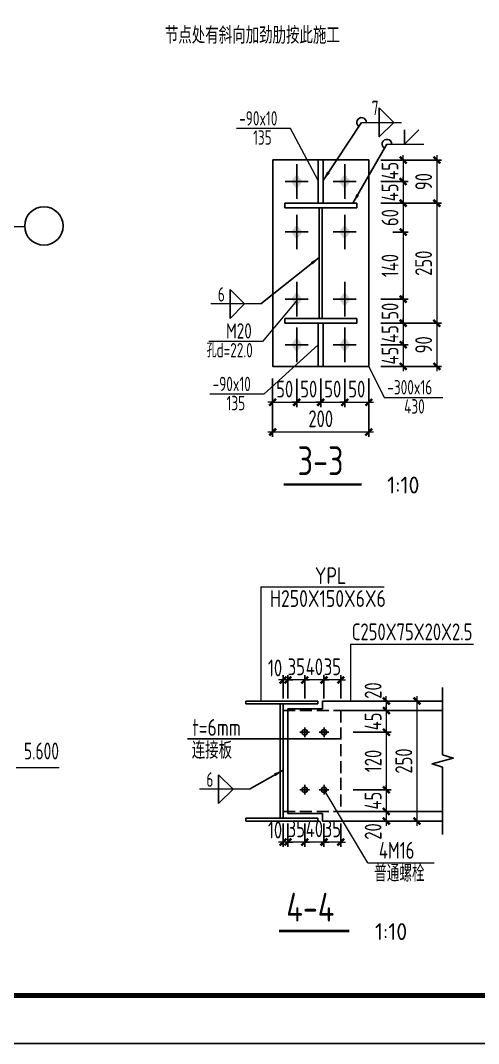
# Model space of a CAD drawing. Extents: x -2746917 to -971774, y -3334247 to -3250358.
# Drawn here: x -1844974 to -1835444, y -3316173 to -3294861 of the extents above; entities that cross this region are included whole.
import ezdxf
from ezdxf.enums import TextEntityAlignment as Align

# ---------------------------------------------------------------- set-up
doc = ezdxf.new("R2010")
doc.units = 0
doc.header["$LTSCALE"] = 1000
doc.header["$MEASUREMENT"] = 0
doc.header["$PDMODE"] = 35
doc.linetypes.add('DASH', pattern=[0.35, 0.25, -0.1])
doc.linetypes.add('DOTE', pattern=[2.42, 2, -0.2, 0.02, -0.2])
doc.layers.get('0').update_dxf_attribs({"linetype": 'CONTINUOUS'})
doc.layers.get('Defpoints').update_dxf_attribs({"linetype": 'CONTINUOUS'})
for name, color, linetype in [('10', 7, 'CONTINUOUS'), ('AXIS', 253, 'DOTE'), ('COLU', 7, 'CONTINUOUS'), ('DIM', 3, 'CONTINUOUS'), ('NUM', 7, 'CONTINUOUS'), ('PUB_TITLE', 4, 'CONTINUOUS'), ('TEXT', 7, 'CONTINUOUS'), ('THIN', 7, 'CONTINUOUS'), ('WELD', 7, 'CONTINUOUS')]:
    doc.layers.add(name, color=color, linetype=linetype)
doc.layers.add('BEAM', color=7, linetype='CONTINUOUS', lineweight=13)
doc.layers.add('yichutu', color=7, linetype='CONTINUOUS', true_color=0xffffff, plot=False)
doc.styles.add('TSSD_Dimension', font='tssdeng.shx', dxfattribs={"width": 0.75, "bigfont": 'Hztxt.shx'})
doc.styles.add('TSSD_Label', font='tssdeng.shx', dxfattribs={"width": 0.75, "bigfont": 'hztxt.shx'})
doc.styles.add('TSSD_Norm', font='tssdeng.shx', dxfattribs={"width": 0.75, "bigfont": 'hztxt.shx'})
doc.styles.add('TSSD_Rein', font='Tssdeng.shx', dxfattribs={"width": 0.75, "bigfont": 'hztxt.shx'})
doc.dimstyles.new('TSSD_10_100', dxfattribs={"dimtxt": 350, "dimasz": 100, "dimexe": 100, "dimexo": 250, "dimgap": 100, "dimtad": 1, "dimdec": 0, "dimlfac": 0.1, "dimzin": 0, "dimdsep": 46, "dimtxsty": 'TSSD_Dimension', "dimblk": 'ARCHTICK', "dimcen": 0, "dimdle": 100, "dimclrt": 7, "dimadec": 0, "dimazin": 0, "dimtfac": 1, "dimtdec": 0, "dimtix": 1, "dimtmove": 2, "dimatfit": 3, "dimldrblk": 'ARCHTICK', "dimfxl": 1, "dimtolj": 1, "dimtzin": 0, "dimlwd": 5, "dimarcsym": 0})
doc.dimstyles.new('TSSD_LEADER_STYLE_200.0', dxfattribs={"dimtxt": 700, "dimasz": 200, "dimexe": 200, "dimexo": 500, "dimgap": 0.09, "dimtad": 0, "dimtih": 1, "dimtoh": 1, "dimdec": 4, "dimzin": 0, "dimdsep": 46, "dimtxsty": 'Standard', "dimcen": 0.09, "dimdle": 200, "dimclrt": 7, "dimadec": 0, "dimazin": 0, "dimtfac": 1, "dimtdec": 4, "dimtofl": 0, "dimtmove": 0, "dimatfit": 3, "dimfxl": 1, "dimtolj": 1, "dimtzin": 0, "dimarcsym": 0})

# ---------------------------------------------------------------- blocks, each defined once
blk = doc.blocks.new('A$C5C7C78FF')
at = {"layer": '10', "color": 0}
blk.add_solid([(27, -141, -192), (-73, -11, -192), (127, -11, -192), (27, 119, -192)], dxfattribs=at)
at = {"layer": 'AXIS', "color": 0, "linetype": 'ByBlock'}
for p, q in [((27, -311, -192), (27, 289, -192)), ((227, -11, -192), (-173, -11, -192))]:
    blk.add_line(p, q, dxfattribs=at)
blk = doc.blocks.new('_ArchTick')
at = {"color": 0, "const_width": 0.5}
blk.add_lwpolyline([(-0.71, -0.71), (0.71, 0.71)], dxfattribs=at)
blk = doc.blocks.new('*D2849')
at = {"layer": 'Defpoints', "color": 0}
for p in [(-1837727, -3297768), (-1837727, -3298218), (-1837011, -3298218)]:
    blk.add_point(p, dxfattribs=at)
at = {"layer": 'DIM', "color": 0, "lineweight": -2}
for p, q in [((-1837477, -3297768), (-1836911, -3297768)), ((-1837477, -3298218), (-1836911, -3298218))]:
    blk.add_line(p, q, dxfattribs=at)
at = {"layer": 'DIM', "color": 0, "lineweight": 5}
for p, q in [((-1837011, -3297768), (-1837011, -3297668)), ((-1837011, -3297768), (-1837011, -3298218)), ((-1837011, -3298218), (-1837011, -3298318))]:
    blk.add_line(p, q, dxfattribs=at)
at = {"layer": 'DIM', "color": 0, "lineweight": 5, "xscale": 100, "yscale": 100, "zscale": 100}
for p, rotation in [((-1837011, -3297768), 270), ((-1837011, -3298218), 90)]:
    blk.add_blockref('_ArchTick', p, dxfattribs=dict(at, rotation=rotation))
at = {"layer": 'DIM', "color": 7, "insert": (-1837286, -3297993), "char_height": 350, "attachment_point": 5, "rotation": 90, "style": 'TSSD_Dimension'}
blk.add_mtext('\\A1;45', dxfattribs=at)
blk = doc.blocks.new('*D2850')
at = {"layer": 'Defpoints', "color": 0}
for p in [(-1837727, -3298218), (-1837727, -3298668), (-1837011, -3298668)]:
    blk.add_point(p, dxfattribs=at)
at = {"layer": 'DIM', "color": 0, "lineweight": 5}
for p, q in [((-1837011, -3298218), (-1837011, -3298118)), ((-1837011, -3298218), (-1837011, -3298668)), ((-1837011, -3298668), (-1837011, -3298768))]:
    blk.add_line(p, q, dxfattribs=at)
at = {"layer": 'DIM', "color": 0, "lineweight": -2}
for p, q in [((-1837477, -3298218), (-1836911, -3298218)), ((-1837477, -3298668), (-1836911, -3298668))]:
    blk.add_line(p, q, dxfattribs=at)
at = {"layer": 'DIM', "color": 0, "lineweight": 5, "xscale": 100, "yscale": 100, "zscale": 100}
for p, rotation in [((-1837011, -3298218), 270), ((-1837011, -3298668), 90)]:
    blk.add_blockref('_ArchTick', p, dxfattribs=dict(at, rotation=rotation))
at = {"layer": 'DIM', "color": 7, "insert": (-1837286, -3298443), "char_height": 350, "attachment_point": 5, "rotation": 90, "style": 'TSSD_Dimension'}
blk.add_mtext('\\A1;45', dxfattribs=at)
blk = doc.blocks.new('*D2851')
at = {"layer": 'Defpoints', "color": 0}
for p in [(-1837727, -3300668), (-1837727, -3301168), (-1837011, -3301168)]:
    blk.add_point(p, dxfattribs=at)
at = {"layer": 'DIM', "color": 0, "lineweight": -2}
for p, q in [((-1837477, -3300668), (-1836911, -3300668)), ((-1837477, -3301168), (-1836911, -3301168))]:
    blk.add_line(p, q, dxfattribs=at)
at = {"layer": 'DIM', "color": 0, "lineweight": 5}
for p, q in [((-1837011, -3300668), (-1837011, -3300568)), ((-1837011, -3300668), (-1837011, -3301168)), ((-1837011, -3301168), (-1837011, -3301268))]:
    blk.add_line(p, q, dxfattribs=at)
at = {"layer": 'DIM', "color": 0, "lineweight": 5, "xscale": 100, "yscale": 100, "zscale": 100}
for p, rotation in [((-1837011, -3300668), 270), ((-1837011, -3301168), 90)]:
    blk.add_blockref('_ArchTick', p, dxfattribs=dict(at, rotation=rotation))
at = {"layer": 'DIM', "color": 7, "insert": (-1837286, -3300918), "char_height": 350, "attachment_point": 5, "rotation": 90, "style": 'TSSD_Dimension'}
blk.add_mtext('\\A1;50', dxfattribs=at)
blk = doc.blocks.new('*D2852')
at = {"layer": 'Defpoints', "color": 0}
for p in [(-1837727, -3301168), (-1837727, -3301618), (-1837011, -3301618)]:
    blk.add_point(p, dxfattribs=at)
at = {"layer": 'DIM', "color": 0, "lineweight": -2}
for p, q in [((-1837477, -3301168), (-1836911, -3301168)), ((-1837477, -3301618), (-1836911, -3301618))]:
    blk.add_line(p, q, dxfattribs=at)
at = {"layer": 'DIM', "color": 0, "lineweight": 5}
for p, q in [((-1837011, -3301168), (-1837011, -3301068)), ((-1837011, -3301168), (-1837011, -3301618)), ((-1837011, -3301618), (-1837011, -3301718))]:
    blk.add_line(p, q, dxfattribs=at)
at = {"layer": 'DIM', "color": 0, "lineweight": 5, "xscale": 100, "yscale": 100, "zscale": 100}
for p, rotation in [((-1837011, -3301168), 270), ((-1837011, -3301618), 90)]:
    blk.add_blockref('_ArchTick', p, dxfattribs=dict(at, rotation=rotation))
at = {"layer": 'DIM', "color": 7, "insert": (-1837286, -3301393), "char_height": 350, "attachment_point": 5, "rotation": 90, "style": 'TSSD_Dimension'}
blk.add_mtext('\\A1;45', dxfattribs=at)
blk = doc.blocks.new('*D2853')
at = {"layer": 'Defpoints', "color": 0}
for p in [(-1837727, -3301618), (-1837727, -3302068), (-1837011, -3302068)]:
    blk.add_point(p, dxfattribs=at)
at = {"layer": 'DIM', "color": 0, "lineweight": -2}
for p, q in [((-1837477, -3301618), (-1836911, -3301618)), ((-1837477, -3302068), (-1836911, -3302068))]:
    blk.add_line(p, q, dxfattribs=at)
at = {"layer": 'DIM', "color": 0, "lineweight": 5}
for p, q in [((-1837011, -3301618), (-1837011, -3301518)), ((-1837011, -3301618), (-1837011, -3302068)), ((-1837011, -3302068), (-1837011, -3302168))]:
    blk.add_line(p, q, dxfattribs=at)
at = {"layer": 'DIM', "color": 0, "lineweight": 5, "xscale": 100, "yscale": 100, "zscale": 100}
for p, rotation in [((-1837011, -3301618), 270), ((-1837011, -3302068), 90)]:
    blk.add_blockref('_ArchTick', p, dxfattribs=dict(at, rotation=rotation))
at = {"layer": 'DIM', "color": 7, "insert": (-1837286, -3301843), "char_height": 350, "attachment_point": 5, "rotation": 90, "style": 'TSSD_Dimension'}
blk.add_mtext('\\A1;45', dxfattribs=at)
blk = doc.blocks.new('*D2854')
at = {"layer": 'Defpoints', "color": 0}
for p in [(-1839727, -3302068), (-1839227, -3302078), (-1839227, -3302815)]:
    blk.add_point(p, dxfattribs=at)
at = {"layer": 'DIM', "color": 0, "lineweight": -2}
for p, q in [((-1839727, -3302318), (-1839727, -3302915)), ((-1839227, -3302328), (-1839227, -3302915))]:
    blk.add_line(p, q, dxfattribs=at)
at = {"layer": 'DIM', "color": 0, "lineweight": 5}
for p, q in [((-1839727, -3302815), (-1839827, -3302815)), ((-1839727, -3302815), (-1839227, -3302815)), ((-1839227, -3302815), (-1839127, -3302815))]:
    blk.add_line(p, q, dxfattribs=at)
at = {"layer": 'DIM', "color": 0, "lineweight": 5, "xscale": 100, "yscale": 100, "zscale": 100}
blk.add_blockref('_ArchTick', (-1839727, -3302815), dxfattribs=at)
at = {"layer": 'DIM', "color": 0, "lineweight": 5, "xscale": 100, "yscale": 100, "zscale": 100, "rotation": 180}
blk.add_blockref('_ArchTick', (-1839227, -3302815), dxfattribs=at)
at = {"layer": 'DIM', "color": 7, "insert": (-1839477, -3302540), "char_height": 350, "attachment_point": 5, "style": 'TSSD_Dimension'}
blk.add_mtext('\\A1;50', dxfattribs=at)
blk = doc.blocks.new('*D2855')
at = {"layer": 'Defpoints', "color": 0}
for p in [(-1839227, -3302078), (-1838727, -3302068), (-1838727, -3302815)]:
    blk.add_point(p, dxfattribs=at)
at = {"layer": 'DIM', "color": 0, "lineweight": -2}
for p, q in [((-1839227, -3302328), (-1839227, -3302915)), ((-1838727, -3302318), (-1838727, -3302915))]:
    blk.add_line(p, q, dxfattribs=at)
at = {"layer": 'DIM', "color": 0, "lineweight": 5}
for p, q in [((-1839227, -3302815), (-1839327, -3302815)), ((-1839227, -3302815), (-1838727, -3302815)), ((-1838727, -3302815), (-1838627, -3302815))]:
    blk.add_line(p, q, dxfattribs=at)
at = {"layer": 'DIM', "color": 0, "lineweight": 5, "xscale": 100, "yscale": 100, "zscale": 100}
blk.add_blockref('_ArchTick', (-1839227, -3302815), dxfattribs=at)
at = {"layer": 'DIM', "color": 0, "lineweight": 5, "xscale": 100, "yscale": 100, "zscale": 100, "rotation": 180}
blk.add_blockref('_ArchTick', (-1838727, -3302815), dxfattribs=at)
at = {"layer": 'DIM', "color": 7, "insert": (-1838977, -3302540), "char_height": 350, "attachment_point": 5, "style": 'TSSD_Dimension'}
blk.add_mtext('\\A1;50', dxfattribs=at)
blk = doc.blocks.new('*D2856')
at = {"layer": 'Defpoints', "color": 0}
for p in [(-1838727, -3302068), (-1838227, -3302078), (-1838227, -3302815)]:
    blk.add_point(p, dxfattribs=at)
at = {"layer": 'DIM', "color": 0, "lineweight": -2}
for p, q in [((-1838727, -3302318), (-1838727, -3302915)), ((-1838227, -3302328), (-1838227, -3302915))]:
    blk.add_line(p, q, dxfattribs=at)
at = {"layer": 'DIM', "color": 0, "lineweight": 5}
for p, q in [((-1838727, -3302815), (-1838827, -3302815)), ((-1838727, -3302815), (-1838227, -3302815)), ((-1838227, -3302815), (-1838127, -3302815))]:
    blk.add_line(p, q, dxfattribs=at)
at = {"layer": 'DIM', "color": 0, "lineweight": 5, "xscale": 100, "yscale": 100, "zscale": 100}
blk.add_blockref('_ArchTick', (-1838727, -3302815), dxfattribs=at)
at = {"layer": 'DIM', "color": 0, "lineweight": 5, "xscale": 100, "yscale": 100, "zscale": 100, "rotation": 180}
blk.add_blockref('_ArchTick', (-1838227, -3302815), dxfattribs=at)
at = {"layer": 'DIM', "color": 7, "insert": (-1838477, -3302540), "char_height": 350, "attachment_point": 5, "style": 'TSSD_Dimension'}
blk.add_mtext('\\A1;50', dxfattribs=at)
blk = doc.blocks.new('*D2857')
at = {"layer": 'Defpoints', "color": 0}
for p in [(-1838227, -3302078), (-1837727, -3302068), (-1837727, -3302815)]:
    blk.add_point(p, dxfattribs=at)
at = {"layer": 'DIM', "color": 0, "lineweight": -2}
for p, q in [((-1838227, -3302328), (-1838227, -3302915)), ((-1837727, -3302318), (-1837727, -3302915))]:
    blk.add_line(p, q, dxfattribs=at)
at = {"layer": 'DIM', "color": 0, "lineweight": 5}
for p, q in [((-1838227, -3302815), (-1838327, -3302815)), ((-1838227, -3302815), (-1837727, -3302815)), ((-1837727, -3302815), (-1837627, -3302815))]:
    blk.add_line(p, q, dxfattribs=at)
at = {"layer": 'DIM', "color": 0, "lineweight": 5, "xscale": 100, "yscale": 100, "zscale": 100}
blk.add_blockref('_ArchTick', (-1838227, -3302815), dxfattribs=at)
at = {"layer": 'DIM', "color": 0, "lineweight": 5, "xscale": 100, "yscale": 100, "zscale": 100, "rotation": 180}
blk.add_blockref('_ArchTick', (-1837727, -3302815), dxfattribs=at)
at = {"layer": 'DIM', "color": 7, "insert": (-1837977, -3302540), "char_height": 350, "attachment_point": 5, "style": 'TSSD_Dimension'}
blk.add_mtext('\\A1;50', dxfattribs=at)
blk = doc.blocks.new('*D2858')
at = {"layer": 'Defpoints', "color": 0}
for p in [(-1839727, -3302068), (-1837727, -3302068), (-1837727, -3303434)]:
    blk.add_point(p, dxfattribs=at)
at = {"layer": 'DIM', "color": 0, "lineweight": -2}
for p, q in [((-1839727, -3302318), (-1839727, -3303534)), ((-1837727, -3302318), (-1837727, -3303534))]:
    blk.add_line(p, q, dxfattribs=at)
at = {"layer": 'DIM', "color": 0, "lineweight": 5}
blk.add_line((-1839827, -3303434), (-1837627, -3303434), dxfattribs=at)
at = {"layer": 'DIM', "color": 0, "lineweight": 5, "xscale": 100, "yscale": 100, "zscale": 100, "rotation": 180}
blk.add_blockref('_ArchTick', (-1839727, -3303434), dxfattribs=at)
at = {"layer": 'DIM', "color": 0, "lineweight": 5, "xscale": 100, "yscale": 100, "zscale": 100}
blk.add_blockref('_ArchTick', (-1837727, -3303434), dxfattribs=at)
at = {"layer": 'DIM', "color": 7, "insert": (-1838727, -3303159), "char_height": 350, "attachment_point": 5, "style": 'TSSD_Dimension'}
blk.add_mtext('\\A1;200', dxfattribs=at)
blk = doc.blocks.new('*D2859')
at = {"layer": 'Defpoints', "color": 0}
for p in [(-1837727, -3298668), (-1837727, -3301168), (-1836311, -3301168)]:
    blk.add_point(p, dxfattribs=at)
at = {"layer": 'DIM', "color": 0, "lineweight": 5}
blk.add_line((-1836311, -3298568), (-1836311, -3301268), dxfattribs=at)
at = {"layer": 'DIM', "color": 0, "lineweight": -2}
for p, q in [((-1837477, -3298668), (-1836211, -3298668)), ((-1837477, -3301168), (-1836211, -3301168))]:
    blk.add_line(p, q, dxfattribs=at)
at = {"layer": 'DIM', "color": 0, "lineweight": 5, "xscale": 100, "yscale": 100, "zscale": 100}
for p, rotation in [((-1836311, -3298668), 90), ((-1836311, -3301168), 270)]:
    blk.add_blockref('_ArchTick', p, dxfattribs=dict(at, rotation=rotation))
at = {"layer": 'DIM', "color": 7, "insert": (-1836586, -3299918), "char_height": 350, "attachment_point": 5, "rotation": 90, "style": 'TSSD_Dimension'}
blk.add_mtext('\\A1;250', dxfattribs=at)
blk = doc.blocks.new('_WELD004')
at = {"color": 0, "linetype": 'ByBlock'}
for p, q in [((0, 1), (1, 0)), ((0, 0), (0, 1))]:
    blk.add_line(p, q, dxfattribs=at)
blk = doc.blocks.new('*D2860')
at = {"layer": 'Defpoints', "color": 0}
for p in [(-1837727, -3297768), (-1837727, -3298668), (-1836311, -3298668)]:
    blk.add_point(p, dxfattribs=at)
at = {"layer": 'DIM', "color": 0, "lineweight": -2}
for p, q in [((-1837477, -3297768), (-1836211, -3297768)), ((-1837477, -3298668), (-1836211, -3298668))]:
    blk.add_line(p, q, dxfattribs=at)
at = {"layer": 'DIM', "color": 0, "lineweight": 5}
blk.add_line((-1836311, -3297668), (-1836311, -3298768), dxfattribs=at)
at = {"layer": 'DIM', "color": 0, "lineweight": 5, "xscale": 100, "yscale": 100, "zscale": 100}
for p, rotation in [((-1836311, -3297768), 90), ((-1836311, -3298668), 270)]:
    blk.add_blockref('_ArchTick', p, dxfattribs=dict(at, rotation=rotation))
at = {"layer": 'DIM', "color": 7, "insert": (-1836586, -3298218), "char_height": 350, "attachment_point": 5, "rotation": 90, "style": 'TSSD_Dimension'}
blk.add_mtext('\\A1;90', dxfattribs=at)
blk = doc.blocks.new('*D2861')
at = {"layer": 'Defpoints', "color": 0}
for p in [(-1837727, -3301168), (-1837727, -3302068), (-1836311, -3302068)]:
    blk.add_point(p, dxfattribs=at)
at = {"layer": 'DIM', "color": 0, "lineweight": -2}
for p, q in [((-1837477, -3301168), (-1836211, -3301168)), ((-1837477, -3302068), (-1836211, -3302068))]:
    blk.add_line(p, q, dxfattribs=at)
at = {"layer": 'DIM', "color": 0, "lineweight": 5}
blk.add_line((-1836311, -3301068), (-1836311, -3302168), dxfattribs=at)
at = {"layer": 'DIM', "color": 0, "lineweight": 5, "xscale": 100, "yscale": 100, "zscale": 100}
for p, rotation in [((-1836311, -3301168), 90), ((-1836311, -3302068), 270)]:
    blk.add_blockref('_ArchTick', p, dxfattribs=dict(at, rotation=rotation))
at = {"layer": 'DIM', "color": 7, "insert": (-1836586, -3301618), "char_height": 350, "attachment_point": 5, "rotation": 90, "style": 'TSSD_Dimension'}
blk.add_mtext('\\A1;90', dxfattribs=at)
blk = doc.blocks.new('*D2862')
at = {"layer": 'Defpoints', "color": 0}
for p in [(-1837477, -3298668), (-1837477, -3299268), (-1837011, -3299268)]:
    blk.add_point(p, dxfattribs=at)
at = {"layer": 'DIM', "color": 0, "lineweight": 5}
blk.add_line((-1837011, -3298568), (-1837011, -3299368), dxfattribs=at)
at = {"layer": 'DIM', "color": 0, "lineweight": -2}
for p, q in [((-1837227, -3298668), (-1836911, -3298668)), ((-1837227, -3299268), (-1836911, -3299268))]:
    blk.add_line(p, q, dxfattribs=at)
at = {"layer": 'DIM', "color": 0, "lineweight": 5, "xscale": 100, "yscale": 100, "zscale": 100}
for p, rotation in [((-1837011, -3298668), 90), ((-1837011, -3299268), 270)]:
    blk.add_blockref('_ArchTick', p, dxfattribs=dict(at, rotation=rotation))
at = {"layer": 'DIM', "color": 7, "insert": (-1837286, -3298968), "char_height": 350, "attachment_point": 5, "rotation": 90, "style": 'TSSD_Dimension'}
blk.add_mtext('\\A1;60', dxfattribs=at)
blk = doc.blocks.new('*D2863')
at = {"layer": 'Defpoints', "color": 0}
for p in [(-1837477, -3299268), (-1837477, -3300668), (-1837011, -3300668)]:
    blk.add_point(p, dxfattribs=at)
at = {"layer": 'DIM', "color": 0, "lineweight": -2}
for p, q in [((-1837227, -3299268), (-1836911, -3299268)), ((-1837227, -3300668), (-1836911, -3300668))]:
    blk.add_line(p, q, dxfattribs=at)
at = {"layer": 'DIM', "color": 0, "lineweight": 5}
blk.add_line((-1837011, -3299168), (-1837011, -3300768), dxfattribs=at)
at = {"layer": 'DIM', "color": 0, "lineweight": 5, "xscale": 100, "yscale": 100, "zscale": 100}
for p, rotation in [((-1837011, -3299268), 90), ((-1837011, -3300668), 270)]:
    blk.add_blockref('_ArchTick', p, dxfattribs=dict(at, rotation=rotation))
at = {"layer": 'DIM', "color": 7, "insert": (-1837286, -3299968), "char_height": 350, "attachment_point": 5, "rotation": 90, "style": 'TSSD_Dimension'}
blk.add_mtext('\\A1;140', dxfattribs=at)
blk = doc.blocks.new('A$C3073000E')
at = {"layer": 'THIN', "color": 1}
for p, q in [((116, 1), (-172, 1)), ((-28, 145), (-28, -143))]:
    blk.add_line(p, q, dxfattribs=at)
blk.add_circle((-28, 1), 80, dxfattribs=at)
blk = doc.blocks.new('*D2864')
at = {"layer": 'Defpoints', "color": 0}
for p in [(-1838305, -3309038), (-1838305, -3309238), (-1837362, -3309238)]:
    blk.add_point(p, dxfattribs=at)
at = {"layer": 'DIM', "color": 0, "lineweight": -2}
for p, q in [((-1838055, -3309038), (-1837262, -3309038)), ((-1838055, -3309238), (-1837262, -3309238))]:
    blk.add_line(p, q, dxfattribs=at)
at = {"layer": 'DIM', "color": 0, "lineweight": 5}
for p, q in [((-1837362, -3309038), (-1837362, -3308938)), ((-1837362, -3309038), (-1837362, -3309238)), ((-1837362, -3309238), (-1837362, -3309338))]:
    blk.add_line(p, q, dxfattribs=at)
at = {"layer": 'DIM', "color": 0, "lineweight": 5, "xscale": 100, "yscale": 100, "zscale": 100}
for p, rotation in [((-1837362, -3309038), 270), ((-1837362, -3309238), 90)]:
    blk.add_blockref('_ArchTick', p, dxfattribs=dict(at, rotation=rotation))
at = {"layer": 'DIM', "color": 7, "insert": (-1837637, -3308820), "char_height": 350, "attachment_point": 5, "rotation": 90, "style": 'TSSD_Dimension'}
blk.add_mtext('\\A1;20', dxfattribs=at)
blk = doc.blocks.new('*D2865')
at = {"layer": 'Defpoints', "color": 0}
for p in [(-1838305, -3309238), (-1838305, -3309688), (-1837362, -3309688)]:
    blk.add_point(p, dxfattribs=at)
at = {"layer": 'DIM', "color": 0, "lineweight": -2}
for p, q in [((-1838055, -3309238), (-1837262, -3309238)), ((-1838055, -3309688), (-1837262, -3309688))]:
    blk.add_line(p, q, dxfattribs=at)
at = {"layer": 'DIM', "color": 0, "lineweight": 5}
for p, q in [((-1837362, -3309238), (-1837362, -3309138)), ((-1837362, -3309238), (-1837362, -3309688)), ((-1837362, -3309688), (-1837362, -3309788))]:
    blk.add_line(p, q, dxfattribs=at)
at = {"layer": 'DIM', "color": 0, "lineweight": 5, "xscale": 100, "yscale": 100, "zscale": 100}
for p, rotation in [((-1837362, -3309238), 270), ((-1837362, -3309688), 90)]:
    blk.add_blockref('_ArchTick', p, dxfattribs=dict(at, rotation=rotation))
at = {"layer": 'DIM', "color": 7, "insert": (-1837637, -3309463), "char_height": 350, "attachment_point": 5, "rotation": 90, "style": 'TSSD_Dimension'}
blk.add_mtext('\\A1;45', dxfattribs=at)
blk = doc.blocks.new('*D2866')
at = {"layer": 'Defpoints', "color": 0}
for p in [(-1838305, -3309688), (-1838305, -3310888), (-1837362, -3310888)]:
    blk.add_point(p, dxfattribs=at)
at = {"layer": 'DIM', "color": 0, "lineweight": -2}
for p, q in [((-1838055, -3309688), (-1837262, -3309688)), ((-1838055, -3310888), (-1837262, -3310888))]:
    blk.add_line(p, q, dxfattribs=at)
at = {"layer": 'DIM', "color": 0, "lineweight": 5}
blk.add_line((-1837362, -3309588), (-1837362, -3310988), dxfattribs=at)
at = {"layer": 'DIM', "color": 0, "lineweight": 5, "xscale": 100, "yscale": 100, "zscale": 100}
for p, rotation in [((-1837362, -3309688), 90), ((-1837362, -3310888), 270)]:
    blk.add_blockref('_ArchTick', p, dxfattribs=dict(at, rotation=rotation))
at = {"layer": 'DIM', "color": 7, "insert": (-1837637, -3310288), "char_height": 350, "attachment_point": 5, "rotation": 90, "style": 'TSSD_Dimension'}
blk.add_mtext('\\A1;120', dxfattribs=at)
blk = doc.blocks.new('*D2867')
at = {"layer": 'Defpoints', "color": 0}
for p in [(-1838305, -3310888), (-1838305, -3311338), (-1837362, -3311338)]:
    blk.add_point(p, dxfattribs=at)
at = {"layer": 'DIM', "color": 0, "lineweight": -2}
for p, q in [((-1838055, -3310888), (-1837262, -3310888)), ((-1838055, -3311338), (-1837262, -3311338))]:
    blk.add_line(p, q, dxfattribs=at)
at = {"layer": 'DIM', "color": 0, "lineweight": 5}
for p, q in [((-1837362, -3310888), (-1837362, -3310788)), ((-1837362, -3310888), (-1837362, -3311338)), ((-1837362, -3311338), (-1837362, -3311438))]:
    blk.add_line(p, q, dxfattribs=at)
at = {"layer": 'DIM', "color": 0, "lineweight": 5, "xscale": 100, "yscale": 100, "zscale": 100}
for p, rotation in [((-1837362, -3310888), 270), ((-1837362, -3311338), 90)]:
    blk.add_blockref('_ArchTick', p, dxfattribs=dict(at, rotation=rotation))
at = {"layer": 'DIM', "color": 7, "insert": (-1837637, -3311113), "char_height": 350, "attachment_point": 5, "rotation": 90, "style": 'TSSD_Dimension'}
blk.add_mtext('\\A1;45', dxfattribs=at)
blk = doc.blocks.new('*D2868')
at = {"layer": 'Defpoints', "color": 0}
for p in [(-1838305, -3311338), (-1838305, -3311538), (-1837362, -3311538)]:
    blk.add_point(p, dxfattribs=at)
at = {"layer": 'DIM', "color": 0, "lineweight": -2}
for p, q in [((-1838055, -3311338), (-1837262, -3311338)), ((-1838055, -3311538), (-1837262, -3311538))]:
    blk.add_line(p, q, dxfattribs=at)
at = {"layer": 'DIM', "color": 0, "lineweight": 5}
blk.add_line((-1837362, -3311238), (-1837362, -3311638), dxfattribs=at)
at = {"layer": 'DIM', "color": 0, "lineweight": 5, "xscale": 100, "yscale": 100, "zscale": 100}
for p, rotation in [((-1837362, -3311338), 90), ((-1837362, -3311538), 270)]:
    blk.add_blockref('_ArchTick', p, dxfattribs=dict(at, rotation=rotation))
at = {"layer": 'DIM', "color": 7, "insert": (-1837637, -3311756), "char_height": 350, "attachment_point": 5, "rotation": 90, "style": 'TSSD_Dimension'}
blk.add_mtext('\\A1;20', dxfattribs=at)
blk = doc.blocks.new('*D2869')
at = {"layer": 'Defpoints', "color": 0}
for p in [(-1838659, -3308600), (-1838659, -3309238), (-1838309, -3309238)]:
    blk.add_point(p, dxfattribs=at)
at = {"layer": 'DIM', "color": 0, "lineweight": 5}
for p, q in [((-1838659, -3308600), (-1838759, -3308600)), ((-1838309, -3308600), (-1838659, -3308600)), ((-1838309, -3308600), (-1838209, -3308600))]:
    blk.add_line(p, q, dxfattribs=at)
at = {"layer": 'DIM', "color": 0, "lineweight": -2}
for p, q in [((-1838659, -3308988), (-1838659, -3308500)), ((-1838309, -3308988), (-1838309, -3308500))]:
    blk.add_line(p, q, dxfattribs=at)
at = {"layer": 'DIM', "color": 0, "lineweight": 5, "xscale": 100, "yscale": 100, "zscale": 100}
blk.add_blockref('_ArchTick', (-1838659, -3308600), dxfattribs=at)
at = {"layer": 'DIM', "color": 0, "lineweight": 5, "xscale": 100, "yscale": 100, "zscale": 100, "rotation": 180}
blk.add_blockref('_ArchTick', (-1838309, -3308600), dxfattribs=at)
at = {"layer": 'DIM', "color": 7, "insert": (-1838484, -3308325), "char_height": 350, "attachment_point": 5, "style": 'TSSD_Dimension'}
blk.add_mtext('\\A1;35', dxfattribs=at)
blk = doc.blocks.new('*D2870')
at = {"layer": 'Defpoints', "color": 0}
for p in [(-1839059, -3308600), (-1839059, -3309238), (-1838659, -3309238)]:
    blk.add_point(p, dxfattribs=at)
at = {"layer": 'DIM', "color": 0, "lineweight": 5}
for p, q in [((-1839059, -3308600), (-1839159, -3308600)), ((-1838659, -3308600), (-1839059, -3308600)), ((-1838659, -3308600), (-1838559, -3308600))]:
    blk.add_line(p, q, dxfattribs=at)
at = {"layer": 'DIM', "color": 0, "lineweight": -2}
for p, q in [((-1839059, -3308988), (-1839059, -3308500)), ((-1838659, -3308988), (-1838659, -3308500))]:
    blk.add_line(p, q, dxfattribs=at)
at = {"layer": 'DIM', "color": 0, "lineweight": 5, "xscale": 100, "yscale": 100, "zscale": 100}
blk.add_blockref('_ArchTick', (-1839059, -3308600), dxfattribs=at)
at = {"layer": 'DIM', "color": 0, "lineweight": 5, "xscale": 100, "yscale": 100, "zscale": 100, "rotation": 180}
blk.add_blockref('_ArchTick', (-1838659, -3308600), dxfattribs=at)
at = {"layer": 'DIM', "color": 7, "insert": (-1838859, -3308325), "char_height": 350, "attachment_point": 5, "style": 'TSSD_Dimension'}
blk.add_mtext('\\A1;40', dxfattribs=at)
blk = doc.blocks.new('*D2871')
at = {"layer": 'Defpoints', "color": 0}
for p in [(-1839409, -3308600), (-1839409, -3309238), (-1839059, -3309238)]:
    blk.add_point(p, dxfattribs=at)
at = {"layer": 'DIM', "color": 0, "lineweight": 5}
for p, q in [((-1839409, -3308600), (-1839509, -3308600)), ((-1839059, -3308600), (-1839409, -3308600)), ((-1839059, -3308600), (-1838959, -3308600))]:
    blk.add_line(p, q, dxfattribs=at)
at = {"layer": 'DIM', "color": 0, "lineweight": -2}
for p, q in [((-1839409, -3308988), (-1839409, -3308500)), ((-1839059, -3308988), (-1839059, -3308500))]:
    blk.add_line(p, q, dxfattribs=at)
at = {"layer": 'DIM', "color": 0, "lineweight": 5, "xscale": 100, "yscale": 100, "zscale": 100}
blk.add_blockref('_ArchTick', (-1839409, -3308600), dxfattribs=at)
at = {"layer": 'DIM', "color": 0, "lineweight": 5, "xscale": 100, "yscale": 100, "zscale": 100, "rotation": 180}
blk.add_blockref('_ArchTick', (-1839059, -3308600), dxfattribs=at)
at = {"layer": 'DIM', "color": 7, "insert": (-1839234, -3308325), "char_height": 350, "attachment_point": 5, "style": 'TSSD_Dimension'}
blk.add_mtext('\\A1;35', dxfattribs=at)
blk = doc.blocks.new('*D2872')
at = {"layer": 'Defpoints', "color": 0}
for p in [(-1839509, -3308600), (-1839509, -3309238), (-1839409, -3309238)]:
    blk.add_point(p, dxfattribs=at)
at = {"layer": 'DIM', "color": 0, "lineweight": 5}
for p, q in [((-1839509, -3308600), (-1839609, -3308600)), ((-1839409, -3308600), (-1839509, -3308600)), ((-1839409, -3308600), (-1839309, -3308600))]:
    blk.add_line(p, q, dxfattribs=at)
at = {"layer": 'DIM', "color": 0, "lineweight": -2}
for p, q in [((-1839509, -3308988), (-1839509, -3308500)), ((-1839409, -3308988), (-1839409, -3308500))]:
    blk.add_line(p, q, dxfattribs=at)
at = {"layer": 'DIM', "color": 0, "lineweight": 5, "xscale": 100, "yscale": 100, "zscale": 100}
blk.add_blockref('_ArchTick', (-1839509, -3308600), dxfattribs=at)
at = {"layer": 'DIM', "color": 0, "lineweight": 5, "xscale": 100, "yscale": 100, "zscale": 100, "rotation": 180}
blk.add_blockref('_ArchTick', (-1839409, -3308600), dxfattribs=at)
at = {"layer": 'DIM', "color": 7, "insert": (-1839678, -3308350), "char_height": 350, "attachment_point": 5, "style": 'TSSD_Dimension'}
blk.add_mtext('\\A1;10', dxfattribs=at)
blk = doc.blocks.new('*D2873')
at = {"layer": 'Defpoints', "color": 0}
for p in [(-1838309, -3309038), (-1838309, -3311538), (-1836724, -3311538)]:
    blk.add_point(p, dxfattribs=at)
at = {"layer": 'DIM', "color": 0, "lineweight": -2}
for p, q in [((-1838059, -3309038), (-1836624, -3309038)), ((-1838059, -3311538), (-1836624, -3311538))]:
    blk.add_line(p, q, dxfattribs=at)
at = {"layer": 'DIM', "color": 0, "lineweight": 5}
blk.add_line((-1836724, -3308938), (-1836724, -3311638), dxfattribs=at)
at = {"layer": 'DIM', "color": 0, "lineweight": 5, "xscale": 100, "yscale": 100, "zscale": 100}
for p, rotation in [((-1836724, -3309038), 90), ((-1836724, -3311538), 270)]:
    blk.add_blockref('_ArchTick', p, dxfattribs=dict(at, rotation=rotation))
at = {"layer": 'DIM', "color": 7, "insert": (-1836999, -3310288), "char_height": 350, "attachment_point": 5, "rotation": 90, "style": 'TSSD_Dimension'}
blk.add_mtext('\\A1;250', dxfattribs=at)
blk = doc.blocks.new('*D2874')
at = {"layer": 'Defpoints', "color": 0}
for p in [(-1838659, -3311338), (-1838309, -3311338), (-1838659, -3311975)]:
    blk.add_point(p, dxfattribs=at)
at = {"layer": 'DIM', "color": 0, "lineweight": -2}
for p, q in [((-1838659, -3311588), (-1838659, -3312075)), ((-1838309, -3311588), (-1838309, -3312075))]:
    blk.add_line(p, q, dxfattribs=at)
at = {"layer": 'DIM', "color": 0, "lineweight": 5}
for p, q in [((-1838659, -3311975), (-1838759, -3311975)), ((-1838309, -3311975), (-1838659, -3311975)), ((-1838309, -3311975), (-1838209, -3311975))]:
    blk.add_line(p, q, dxfattribs=at)
at = {"layer": 'DIM', "color": 0, "lineweight": 5, "xscale": 100, "yscale": 100, "zscale": 100}
blk.add_blockref('_ArchTick', (-1838659, -3311975), dxfattribs=at)
at = {"layer": 'DIM', "color": 0, "lineweight": 5, "xscale": 100, "yscale": 100, "zscale": 100, "rotation": 180}
blk.add_blockref('_ArchTick', (-1838309, -3311975), dxfattribs=at)
at = {"layer": 'DIM', "color": 7, "insert": (-1838484, -3311700), "char_height": 350, "attachment_point": 5, "style": 'TSSD_Dimension'}
blk.add_mtext('\\A1;35', dxfattribs=at)
blk = doc.blocks.new('*D2875')
at = {"layer": 'Defpoints', "color": 0}
for p in [(-1839059, -3311338), (-1838659, -3311338), (-1839059, -3311975)]:
    blk.add_point(p, dxfattribs=at)
at = {"layer": 'DIM', "color": 0, "lineweight": -2}
for p, q in [((-1839059, -3311588), (-1839059, -3312075)), ((-1838659, -3311588), (-1838659, -3312075))]:
    blk.add_line(p, q, dxfattribs=at)
at = {"layer": 'DIM', "color": 0, "lineweight": 5}
for p, q in [((-1839059, -3311975), (-1839159, -3311975)), ((-1838659, -3311975), (-1839059, -3311975)), ((-1838659, -3311975), (-1838559, -3311975))]:
    blk.add_line(p, q, dxfattribs=at)
at = {"layer": 'DIM', "color": 0, "lineweight": 5, "xscale": 100, "yscale": 100, "zscale": 100}
blk.add_blockref('_ArchTick', (-1839059, -3311975), dxfattribs=at)
at = {"layer": 'DIM', "color": 0, "lineweight": 5, "xscale": 100, "yscale": 100, "zscale": 100, "rotation": 180}
blk.add_blockref('_ArchTick', (-1838659, -3311975), dxfattribs=at)
at = {"layer": 'DIM', "color": 7, "insert": (-1838859, -3311700), "char_height": 350, "attachment_point": 5, "style": 'TSSD_Dimension'}
blk.add_mtext('\\A1;40', dxfattribs=at)
blk = doc.blocks.new('*D2876')
at = {"layer": 'Defpoints', "color": 0}
for p in [(-1839409, -3311338), (-1839059, -3311338), (-1839409, -3311975)]:
    blk.add_point(p, dxfattribs=at)
at = {"layer": 'DIM', "color": 0, "lineweight": -2}
for p, q in [((-1839409, -3311588), (-1839409, -3312075)), ((-1839059, -3311588), (-1839059, -3312075))]:
    blk.add_line(p, q, dxfattribs=at)
at = {"layer": 'DIM', "color": 0, "lineweight": 5}
for p, q in [((-1839409, -3311975), (-1839509, -3311975)), ((-1839059, -3311975), (-1839409, -3311975)), ((-1839059, -3311975), (-1838959, -3311975))]:
    blk.add_line(p, q, dxfattribs=at)
at = {"layer": 'DIM', "color": 0, "lineweight": 5, "xscale": 100, "yscale": 100, "zscale": 100}
blk.add_blockref('_ArchTick', (-1839409, -3311975), dxfattribs=at)
at = {"layer": 'DIM', "color": 0, "lineweight": 5, "xscale": 100, "yscale": 100, "zscale": 100, "rotation": 180}
blk.add_blockref('_ArchTick', (-1839059, -3311975), dxfattribs=at)
at = {"layer": 'DIM', "color": 7, "insert": (-1839234, -3311700), "char_height": 350, "attachment_point": 5, "style": 'TSSD_Dimension'}
blk.add_mtext('\\A1;35', dxfattribs=at)
blk = doc.blocks.new('*D2877')
at = {"layer": 'Defpoints', "color": 0}
for p in [(-1839509, -3311338), (-1839409, -3311338), (-1839509, -3311975)]:
    blk.add_point(p, dxfattribs=at)
at = {"layer": 'DIM', "color": 0, "lineweight": -2}
for p, q in [((-1839509, -3311588), (-1839509, -3312075)), ((-1839409, -3311588), (-1839409, -3312075))]:
    blk.add_line(p, q, dxfattribs=at)
at = {"layer": 'DIM', "color": 0, "lineweight": 5}
for p, q in [((-1839509, -3311975), (-1839609, -3311975)), ((-1839409, -3311975), (-1839509, -3311975)), ((-1839409, -3311975), (-1839309, -3311975))]:
    blk.add_line(p, q, dxfattribs=at)
at = {"layer": 'DIM', "color": 0, "lineweight": 5, "xscale": 100, "yscale": 100, "zscale": 100}
blk.add_blockref('_ArchTick', (-1839509, -3311975), dxfattribs=at)
at = {"layer": 'DIM', "color": 0, "lineweight": 5, "xscale": 100, "yscale": 100, "zscale": 100, "rotation": 180}
blk.add_blockref('_ArchTick', (-1839409, -3311975), dxfattribs=at)
at = {"layer": 'DIM', "color": 7, "insert": (-1839678, -3311725), "char_height": 350, "attachment_point": 5, "style": 'TSSD_Dimension'}
blk.add_mtext('\\A1;10', dxfattribs=at)
blk = doc.blocks.new('yct-743-420-74300-42000-100-2002.0')
at = {"layer": 'yichutu', "color": 7, "true_color": 0xffffff}
blk.add_lwpolyline([(0, 0), (0, 42000), (74300, 42000), (74300, 0)], close=True, dxfattribs=at)
blk = doc.blocks.new('A$C6B365CFD')
at = {"layer": 'PUB_TITLE'}
blk.add_lwpolyline([(-70467, -17093), (-70467, 24907), (3833, 24907), (3833, -17093)], close=True, dxfattribs=at)
at = {"layer": 'PUB_TITLE', "const_width": 100}
blk.add_lwpolyline([(2833, -16093), (2833, 23907), (-69753, 23907), (-69753, -16093), (2833, -16093)], dxfattribs=at)

msp = doc.modelspace()

# ---------------------------------------------------------------- linework, layer by layer
at = {"color": 0, "linetype": 'ByBlock', "lineweight": -2}
msp.add_circle((-1844486.79, -3299142.11, -6), 400, dxfattribs=at)
at = {"layer": 'COLU', "linetype": 'ByBlock', "lineweight": 9}
for p, q in [((-1839355.13, -3297114.25, 192), (-1840481.18, -3297114.25, 192)), ((-1838776.93, -3298192.52), (-1839355.13, -3297114.25, 192)), ((-1839226.93, -3300694.62), (-1839935.19, -3301551.61, 192)), ((-1838776.93, -3301617.52), (-1839908.14, -3302646.69)), ((-1837726.93, -3302067.52), (-1837410.27, -3302716.03, 192)), ((-1839908.14, -3302646.69), (-1841034.2, -3302646.69)), ((-1837410.27, -3302716.03, 192), (-1836184.22, -3302716.03, 192))]:
    msp.add_line(p, q, dxfattribs=at)
at = {"layer": 'COLU', "color": 4, "linetype": 'ByBlock'}
for p, q in [((-1838776.93, -3297767.52), (-1838776.93, -3298667.52)), ((-1838676.93, -3297767.52), (-1838676.93, -3298667.52)), ((-1839476.93, -3298667.52), (-1837976.93, -3298667.52)), ((-1839476.93, -3298667.52), (-1839476.93, -3298767.52)), ((-1839476.93, -3298767.52), (-1837976.93, -3298767.52)), ((-1838776.93, -3298667.52), (-1838676.93, -3298667.52)), ((-1838756.93, -3298767.52), (-1838756.93, -3301067.52)), ((-1838696.93, -3298767.52), (-1838696.93, -3301067.52)), ((-1837976.93, -3298667.52), (-1837976.93, -3298767.52)), ((-1838756.93, -3300517.52), (-1838756.93, -3300617.52)), ((-1838696.93, -3300517.52), (-1838696.93, -3300617.52)), ((-1837726.93, -3300517.52), (-1837726.93, -3300617.52)), ((-1839476.93, -3301067.52), (-1837976.93, -3301067.52)), ((-1839476.93, -3301067.52), (-1839476.93, -3301167.52)), ((-1839476.93, -3301167.52), (-1837976.93, -3301167.52)), ((-1838776.93, -3301167.52), (-1838776.93, -3302067.52)), ((-1838676.93, -3301167.52), (-1838676.93, -3302067.52)), ((-1837976.93, -3301067.52), (-1837976.93, -3301167.52)), ((-1838776.93, -3302067.52), (-1838676.93, -3302067.52)), ((-1840288.62, -3309037.86), (-1838788.62, -3309037.86)), ((-1840288.62, -3309037.86), (-1840288.62, -3309097.86)), ((-1839588.62, -3309037.86), (-1839488.62, -3309037.86)), ((-1838788.62, -3309037.86), (-1838788.62, -3309097.86)), ((-1838688.62, -3309037.86), (-1836191.06, -3309037.86)), ((-1838688.62, -3309037.86), (-1838688.62, -3309197.86)), ((-1840288.62, -3309097.86), (-1838788.62, -3309097.86)), ((-1839568.62, -3309097.86), (-1839568.62, -3311477.86)), ((-1839508.62, -3309097.86), (-1839508.62, -3311477.86)), ((-1839408.62, -3309197.86), (-1838688.62, -3309197.86)), ((-1839408.62, -3309197.86), (-1839408.62, -3311377.86)), ((-1838308.62, -3309237.86), (-1836191.06, -3309237.86)), ((-1839568.62, -3310837.86), (-1839568.62, -3310937.86)), ((-1839508.62, -3310837.86), (-1839508.62, -3310937.86)), ((-1839408.62, -3311377.86), (-1838688.62, -3311377.86)), ((-1838688.62, -3311537.86), (-1838688.62, -3311377.86)), ((-1838308.62, -3311337.86), (-1836191.06, -3311337.86)), ((-1840288.62, -3311477.86), (-1838788.62, -3311477.86)), ((-1840288.62, -3311477.86), (-1840288.62, -3311537.86)), ((-1840288.62, -3311537.86), (-1838788.62, -3311537.86)), ((-1838788.62, -3311477.86), (-1838788.62, -3311537.86)), ((-1838688.62, -3311537.86), (-1836191.06, -3311537.86))]:
    msp.add_line(p, q, dxfattribs=at)
at = {"layer": 'COLU', "linetype": 'ByBlock'}
msp.add_line((-1839726.93, -3300517.52), (-1839726.93, -3300617.52), dxfattribs=at)
at = {"layer": 'COLU', "color": 4, "linetype": 'DASH'}
for p, q in [((-1839508.62, -3309237.86), (-1838308.62, -3309237.86)), ((-1838308.62, -3309237.86), (-1838308.62, -3311337.86)), ((-1839508.62, -3311337.86), (-1838308.62, -3311337.86))]:
    msp.add_line(p, q, dxfattribs=at)
at = {"layer": 'COLU', "color": 4}
msp.add_lwpolyline([(-1839726.93, -3297767.52), (-1837726.93, -3297767.52), (-1837726.93, -3302067.52), (-1839726.93, -3302067.52)], close=True, dxfattribs=at)
at = {"layer": 'NUM', "lineweight": 5}
msp.add_line((-1845487.84, -3299150.87, -6), (-1844886.69, -3299150.87, -6), dxfattribs=at)
at = {"layer": 'NUM', "const_width": 50, "elevation": 288}
for points in [[(-1839499.37, -3304527.07), (-1837877.4, -3304527.07)], [(-1839597.77, -3313829.01), (-1838131.97, -3313829.01)]]:
    msp.add_lwpolyline(points, dxfattribs=at)
at = {"layer": 'TEXT', "lineweight": 9}
msp.add_line((-1839935.19, -3301551.61, 192), (-1841051.98, -3301551.61, 192), dxfattribs=at)
at = {"layer": 'TEXT', "lineweight": 5}
for p, q in [((-1839972.92, -3306661.08), (-1839972.92, -3309037.86)), ((-1839972.92, -3306661.08), (-1837409.8, -3306661.08)), ((-1838110.51, -3307856.11), (-1835547.39, -3307856.11)), ((-1838110.51, -3307856.11), (-1838110.51, -3309037.86)), ((-1837747.63, -3312406.87), (-1838658.62, -3310887.86)), ((-1837747.63, -3312406.87), (-1836370, -3312406.87))]:
    msp.add_line(p, q, dxfattribs=at)
at = {"layer": 'TEXT'}
msp.add_line((-1838308.62, -3309823.33), (-1841496.93, -3309823.33), dxfattribs=at)
at = {"layer": 'THIN', "lineweight": 5}
msp.add_line((-1845060.98, -3310419.48, -11), (-1844172.52, -3310419.48, -11), dxfattribs=at)
at = {"layer": 'THIN'}
msp.add_lwpolyline([(-1836191.06, -3308757.86), (-1836191.06, -3310157.86), (-1835971.06, -3310227.86), (-1836411.06, -3310347.86), (-1836191.06, -3310417.86), (-1836191.06, -3311817.86)], dxfattribs=at)
at = {"layer": 'WELD', "lineweight": 9}
for p, q in [((-1837877.62, -3296984.24), (-1837043.66, -3296984.24)), ((-1837351.29, -3297436.46), (-1836583, -3297436.46)), ((-1839971.32, -3300767.02), (-1841012.42, -3300767.02)), ((-1840209.94, -3310874.16), (-1841251.04, -3310874.16))]:
    msp.add_line(p, q, dxfattribs=at)
at = {"layer": 'WELD'}
for centre, end in [((-1837877.62, -3296984.24), 232.532418), ((-1837351.29, -3297436.46), 242.549377)]:
    msp.add_arc(centre, 100, 0, end, dxfattribs=at)

# ---------------------------------------------------------------- block references
at = {"ltscale": 1.5}
msp.add_blockref('A$C6B365CFD', (-1791181.27, -3299080.41), dxfattribs=at)
at = {"layer": 'BEAM', "linetype": 'ByBlock', "xscale": 0.6999999999534339, "yscale": 0.7000000001862645, "zscale": 0.6999999999999886}
for p in [(-1839038.81, -3309688.47), (-1838638.81, -3309688.47), (-1839038.81, -3310888.47), (-1838638.81, -3310888.47)]:
    msp.add_blockref('A$C3073000E', p, dxfattribs=at)
at = {"layer": 'COLU', "linetype": 'ByBlock', "xscale": -1.199999999953434, "yscale": 1.200000000186265, "zscale": 1.199999999999989, "rotation": 180}
for p in [(-1839259.6, -3298230.94, 230.4), (-1838259.6, -3298230.94, 230.4), (-1839259.6, -3299280.94, 230.4), (-1838259.6, -3299280.94, 230.4), (-1839259.6, -3300680.94, 230.4), (-1838259.6, -3300680.94, 230.4), (-1839259.6, -3301630.94, 230.4), (-1838259.6, -3301630.94, 230.4)]:
    msp.add_blockref('A$C5C7C78FF', p, dxfattribs=at)
at = {"layer": 'WELD', "yscale": 300, "zscale": 300}
for p, xscale, rotation in [((-1837507.91, -3296984.24), 300, 359.999999999911), ((-1837507.91, -3296984.24), -300, 180), ((-1836983, -3297136.46), -300, 180), ((-1840612.42, -3300767.02), -300, 180), ((-1840851.04, -3310874.16), -300, 180)]:
    msp.add_blockref('_WELD004', p, dxfattribs=dict(at, xscale=xscale, rotation=rotation))
at = {"layer": 'WELD', "xscale": 300, "yscale": 300, "zscale": 300}
for p in [(-1840612.42, -3300767.02), (-1840851.04, -3310874.16)]:
    msp.add_blockref('_WELD004', p, dxfattribs=at)
at = {"layer": 'yichutu'}
msp.add_blockref('yct-743-420-74300-42000-100-2002.0', (-1861647.98, -3316173.05), dxfattribs=at)

# ---------------------------------------------------------------- texts
at = {"layer": 'NUM', "style": 'TSSD_Rein', "width": 0.7}
msp.add_text('5.600', height=350, dxfattribs=at).set_placement((-1844172.52, -3310359.48, -11), align=Align.BOTTOM_RIGHT)
at = {"layer": 'TEXT', "lineweight": 5}
for s, height, style, width, p in [('节点处有斜向加劲肋按此施工', 350, 'TSSD_Label', 0.8, (-1841969.45, -3295345.23)), ('M20', 320, 'TSSD_Rein', 0.75, (-1840697.03, -3301488.16, 192)), ('C250X75X20X2.5', 350, 'TSSD_Rein', 0.75, (-1838079.65, -3307772.18, 58.52)), ('4M16', 350, 'TSSD_Rein', 0.75, (-1837516.8, -3312322.94, 58.52)), ('普通螺栓', 350, 'TSSD_Rein', 0.75, (-1837615.29, -3312801.11, 58.52))]:
    msp.add_text(s, height=height, dxfattribs=dict(at, style=style, width=width)).set_placement(p)
at = {"layer": 'TEXT', "lineweight": 9}
for s, height, style, width, p in [('7', 300, 'TSSD_Label', 0.7, (-1837664.43, -3296834.48)), ('-90x10', 300, 'TSSD_Rein', 0.7, (-1840423.2, -3297050.39, 192)), ('135', 300, 'TSSD_Rein', 0.7, (-1840133.42, -3297448.99, 192)), ('6', 300, 'TSSD_Label', 0.7, (-1840867.53, -3300717.02)), ('孔d=22.0', 300, 'TSSD_Rein', 0.7, (-1841104.2, -3301880.24, 192)), ('-90x10', 300, 'TSSD_Rein', 0.7, (-1840976.22, -3302582.84)), ('-300x16', 300, 'TSSD_Rein', 0.7, (-1837340.66, -3302652.17, 192)), ('135', 300, 'TSSD_Rein', 0.7, (-1840686.43, -3302981.44)), ('430', 300, 'TSSD_Rein', 0.7, (-1836991.75, -3303050.77, 192)), ('3-3', 600, 'TSSD_Rein', 0.8, (-1839209.31, -3304331.34, 288)), ('6', 300, 'TSSD_Label', 0.7, (-1841106.15, -3310824.16)), ('4-4', 600, 'TSSD_Rein', 0.8, (-1839443.36, -3313633.28, 288))]:
    msp.add_text(s, height=height, dxfattribs=dict(at, style=style, width=width)).set_placement(p)
at = {"layer": 'TEXT', "color": 0, "linetype": 'ByBlock', "style": 'TSSD_Norm'}
for p in [(-1837343.89, -3304714.24, 288), (-1837598.46, -3314016.18, 288)]:
    msp.add_text('1:10', height=350, dxfattribs=at).set_placement(p)
at = {"layer": 'TEXT', "style": 'TSSD_Norm', "width": 0.8}
for s, p in [('YPL ', (-1838848.41, -3306601.01)), ('H250X150X6X6', (-1839784.31, -3307078.43)), ('t=6mm', (-1841400.26, -3309763.26)), ('连接板', (-1841410.57, -3310240.67))]:
    msp.add_text(s, height=350, dxfattribs=at).set_placement(p)

# ---------------------------------------------------------------- dimensions: what is measured, and where the dimension line sits
at = {"layer": 'DIM'}
for base, p1, p2, picture, middle in [((-1837011.22, -3298217.52), (-1837726.93, -3297767.52), (-1837726.93, -3298217.52), '*D2849', (-1837286.22, -3297992.52)), ((-1836311.26, -3298667.52), (-1837726.93, -3297767.52), (-1837726.93, -3298667.52), '*D2860', (-1836586.26, -3298217.52)), ((-1837011.22, -3298667.52), (-1837726.93, -3298217.52), (-1837726.93, -3298667.52), '*D2850', (-1837286.22, -3298442.52)), ((-1836311.26, -3301167.52), (-1837726.93, -3298667.52), (-1837726.93, -3301167.52), '*D2859', (-1836586.26, -3299917.52)), ((-1837011.22, -3299267.52), (-1837476.93, -3298667.52), (-1837476.93, -3299267.52), '*D2862', (-1837286.22, -3298967.52)), ((-1837011.22, -3300667.52), (-1837476.93, -3299267.52), (-1837476.93, -3300667.52), '*D2863', (-1837286.22, -3299967.52)), ((-1837011.22, -3301167.52), (-1837726.93, -3300667.52), (-1837726.93, -3301167.52), '*D2851', (-1837286.22, -3300917.52)), ((-1837011.22, -3301617.52), (-1837726.93, -3301167.52), (-1837726.93, -3301617.52), '*D2852', (-1837286.22, -3301392.52)), ((-1836311.26, -3302067.52), (-1837726.93, -3301167.52), (-1837726.93, -3302067.52), '*D2861', (-1836586.26, -3301617.52)), ((-1837011.22, -3302067.52), (-1837726.93, -3301617.52), (-1837726.93, -3302067.52), '*D2853', (-1837286.22, -3301842.52)), ((-1836723.59, -3311537.86), (-1838308.62, -3309037.86), (-1838308.62, -3311537.86), '*D2873', (-1836998.59, -3310287.86)), ((-1837361.88, -3309687.86), (-1838304.6, -3309237.86), (-1838304.6, -3309687.86), '*D2865', (-1837636.88, -3309462.86)), ((-1837361.88, -3310887.86), (-1838304.6, -3309687.86), (-1838304.6, -3310887.86), '*D2866', (-1837636.88, -3310287.86)), ((-1837361.88, -3311337.86), (-1838304.6, -3310887.86), (-1838304.6, -3311337.86), '*D2867', (-1837636.88, -3311112.86))]:
    dim = msp.add_linear_dim(base=base, p1=p1, p2=p2, angle=90, dimstyle='TSSD_10_100', dxfattribs=at)
    dim.commit()
    dim.dimension.update_dxf_attribs({"geometry": picture, "text_midpoint": middle})
for base, p1, p2, picture, middle in [((-1839226.93, -3302814.81), (-1839726.93, -3302067.52), (-1839226.93, -3302077.71), '*D2854', (-1839476.93, -3302539.81)), ((-1837726.93, -3303433.78), (-1839726.93, -3302067.52), (-1837726.93, -3302067.52), '*D2858', (-1838726.93, -3303158.78)), ((-1838726.93, -3302814.81), (-1839226.93, -3302077.71), (-1838726.93, -3302067.52), '*D2855', (-1838976.93, -3302539.81)), ((-1838226.93, -3302814.81), (-1838726.93, -3302067.52), (-1838226.93, -3302077.71), '*D2856', (-1838476.93, -3302539.81)), ((-1837726.93, -3302814.81), (-1838226.93, -3302077.71), (-1837726.93, -3302067.52), '*D2857', (-1837976.93, -3302539.81)), ((-1839408.62, -3308600.46), (-1839058.62, -3309237.86), (-1839408.62, -3309237.86), '*D2871', (-1839233.62, -3308325.46)), ((-1839058.62, -3308600.46), (-1838658.62, -3309237.86), (-1839058.62, -3309237.86), '*D2870', (-1838858.62, -3308325.46)), ((-1838658.62, -3308600.46), (-1838308.62, -3309237.86), (-1838658.62, -3309237.86), '*D2869', (-1838483.62, -3308325.46)), ((-1839408.62, -3311975.25), (-1839058.62, -3311337.86), (-1839408.62, -3311337.86), '*D2876', (-1839233.62, -3311700.25)), ((-1839058.62, -3311975.25), (-1838658.62, -3311337.86), (-1839058.62, -3311337.86), '*D2875', (-1838858.62, -3311700.25)), ((-1838658.62, -3311975.25), (-1838308.62, -3311337.86), (-1838658.62, -3311337.86), '*D2874', (-1838483.62, -3311700.25))]:
    dim = msp.add_linear_dim(base=base, p1=p1, p2=p2, dimstyle='TSSD_10_100', dxfattribs=at)
    dim.commit()
    dim.dimension.update_dxf_attribs({"geometry": picture, "text_midpoint": middle})
for base, p1, p2, picture, middle in [((-1839508.62, -3308600.46), (-1839408.62, -3309237.86), (-1839508.62, -3309237.86), '*D2872', (-1839678.43, -3308350.46)), ((-1839508.62, -3311975.25), (-1839408.62, -3311337.86), (-1839508.62, -3311337.86), '*D2877', (-1839678.43, -3311725.25))]:
    dim = msp.add_linear_dim(base=base, p1=p1, p2=p2, dimstyle='TSSD_10_100', dxfattribs=at)
    dim.commit()
    dim.dimension.update_dxf_attribs({"geometry": picture, "text_midpoint": middle, "dimtype": 160})
for base, p1, p2, picture, middle in [((-1837361.88, -3309237.86), (-1838304.6, -3309037.86), (-1838304.6, -3309237.86), '*D2864', (-1837636.88, -3308819.56)), ((-1837361.88, -3311537.86), (-1838304.6, -3311337.86), (-1838304.6, -3311537.86), '*D2868', (-1837636.88, -3311756.16))]:
    dim = msp.add_linear_dim(base=base, p1=p1, p2=p2, angle=90, dimstyle='TSSD_10_100', dxfattribs=at)
    dim.commit()
    dim.dimension.update_dxf_attribs({"geometry": picture, "text_midpoint": middle, "dimtype": 160})

# ---------------------------------------------------------------- leaders
at = {"layer": 'WELD', "lineweight": 9}
for points in [[(-1838676.93, -3298193.28), (-1837877.62, -3296984.24)], [(-1838056.47, -3298667.52), (-1837351.29, -3297436.46)], [(-1838756.93, -3299795.62), (-1839971.32, -3300767.02)], [(-1839508.62, -3310476.79), (-1840209.94, -3310874.16)]]:
    msp.add_leader(points, dimstyle='TSSD_LEADER_STYLE_200.0', dxfattribs=at)

doc.saveas('drawing.dxf')
